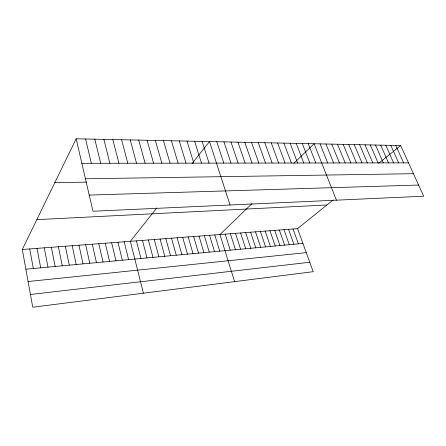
<?xml version="1.0" encoding="UTF-8"?>
<svg xmlns="http://www.w3.org/2000/svg" width="446" height="446" viewBox="0 0 446 446"><rect width="100%" height="100%" fill="white"/><g stroke="black" fill="none" stroke-linecap="round" stroke-linejoin="round"><path stroke-width="0.67" d="M333.168 199.953L297.554 228.653L313.176 271.686L32.736 307.216L22.3 249.492L76.16 138.784L400.653 145.558L423.7 196.212L92.974 211.237L76.16 138.784M156.869 207.886L130.344 241.314L143.4 293.195M192.103 163.487L209.497 141.566L230.047 205.009M252.018 203.605L219.945 234.529L234.602 281.643M293.808 163.32L314.101 143.751L336.429 200.176M378.793 163.175L400.653 145.558M30.428 294.466L309.753 262.248M28.092 281.538L306.263 252.637M25.862 269.189L302.918 243.427M22.3 249.492L297.554 228.653M36.817 219.649L326.924 204.982M89.222 195.075L418.616 185.04M54.797 182.693L86.491 182.107M85.442 178.785L413.459 173.706M81.847 163.303L408.525 162.868M395.753 145.457L403.619 162.874M390.791 145.351L398.646 162.879M385.762 145.245L393.612 162.89M380.678 145.14L388.511 162.896M375.521 145.034L383.343 162.901M370.297 144.928L378.108 162.907M365.012 144.816L372.806 162.913M359.649 144.705L367.432 162.924M354.219 144.588L361.985 162.929M348.716 144.476L356.465 162.935M343.141 144.359L350.868 162.946M337.488 144.242L345.198 162.952M331.763 144.119L339.445 162.957M325.954 143.997L333.619 162.968M320.066 143.874L327.704 162.974M308.225 143.629L315.813 162.991M302.276 143.506L309.831 163.002M296.239 143.378L303.765 163.007M290.123 143.25L297.616 163.013M283.918 143.121L291.383 163.024M277.629 142.988L285.055 163.03M271.246 142.854L278.644 163.041M264.779 142.72L272.132 163.052M293.072 228.993L298.419 243.845M258.212 142.586L265.532 163.058M288.545 229.339L293.875 244.269M283.974 229.684L289.287 244.692M251.555 142.447L258.831 163.069M279.352 230.036L284.648 245.122M244.798 142.302L252.035 163.074M274.686 230.387L279.96 245.562M269.969 230.744L275.221 246.002M237.947 142.162L245.133 163.085M265.203 231.106L270.438 246.443M230.995 142.018L238.131 163.097M260.386 231.468L265.599 246.894M255.513 231.836L260.709 247.352M223.931 141.867L231.022 163.102M250.596 232.21L255.77 247.809M216.767 141.716L223.808 163.113M245.623 232.589L250.775 248.271M240.6 232.968L245.724 248.745M235.516 233.353L240.617 249.219M202.116 141.415L209.04 163.136M230.381 233.743L235.46 249.699M225.191 234.133L230.242 250.184M194.618 141.254L201.486 163.141M187.008 141.098L193.809 163.152M214.794 234.919L219.789 251.154M209.587 235.315L214.554 251.644M179.275 140.936L186.015 163.164M204.324 235.711L209.263 252.135M171.426 140.774L178.093 163.175M199.005 236.118L203.917 252.631M193.631 236.525L198.509 253.133M163.448 140.607L170.049 163.186M188.195 236.932L193.04 253.64M155.347 140.434L161.87 163.197M182.698 237.35L187.51 254.159M177.14 237.768L181.918 254.677M147.113 140.261L153.558 163.208M171.52 238.197L176.265 255.201M138.745 140.089L145.112 163.219M165.834 238.627L170.545 255.736M160.086 239.062L164.758 256.272M130.243 139.91L136.526 163.23M154.271 239.502L158.904 256.818M148.395 239.948L152.989 257.37M121.602 139.732L127.79 163.242M142.447 240.4L146.996 257.922M112.816 139.548L118.915 163.253M136.431 240.851L140.942 258.49M103.879 139.364L109.883 163.264M124.183 241.777L128.604 259.633M94.797 139.169L100.701 163.281M117.95 242.25L122.327 260.219M111.645 242.73L115.977 260.81M85.56 138.979L91.358 163.292M105.267 243.209L109.549 261.406M98.811 243.7L103.037 262.014M92.272 244.196L96.453 262.627M85.66 244.698L89.785 263.246M78.964 245.2L83.034 263.87M72.185 245.713L76.199 264.506M65.322 246.237L69.275 265.153M58.376 246.761L62.267 265.805M51.34 247.29L55.17 266.463M44.221 247.831L47.984 267.132M37.007 248.377L40.703 267.806M29.698 248.929L33.333 268.492"/></g></svg>
